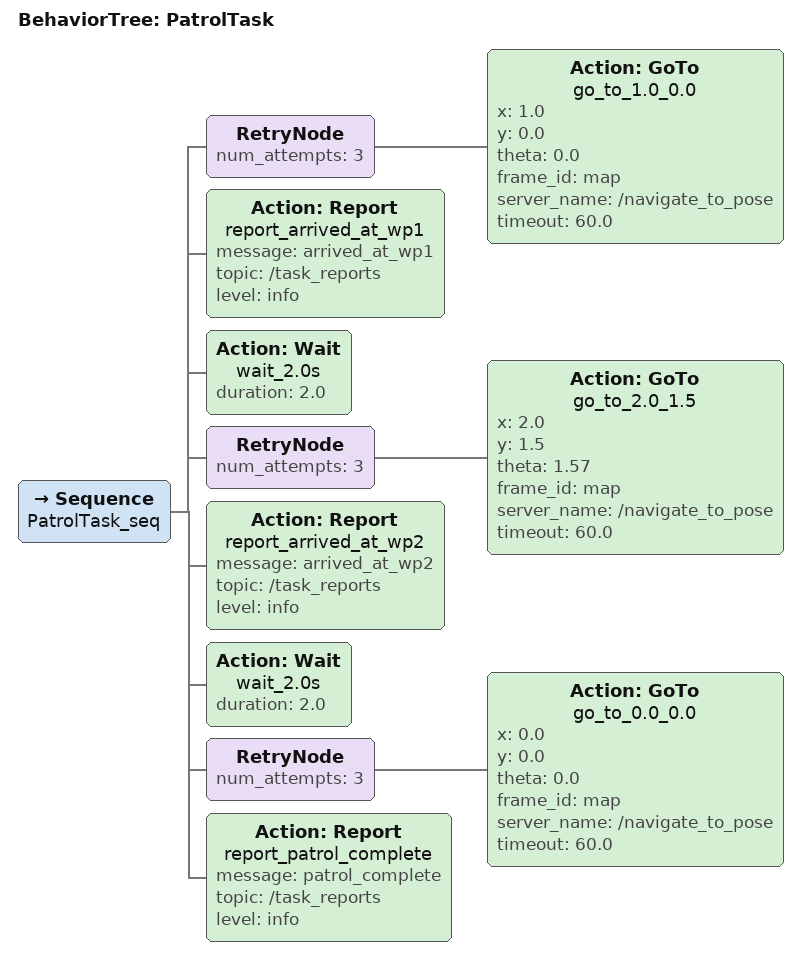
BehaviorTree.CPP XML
<?xml version="1.0" encoding="UTF-8"?>
<root BTCPP_format="4">
    <BehaviorTree ID="PatrolTask">
        <Sequence name="PatrolTask_seq">
            <RetryNode num_attempts="3">
                <Action ID="GoTo" name="go_to_1.0_0.0" x="1.0" y="0.0" theta="0.0" frame_id="map" server_name="/navigate_to_pose" timeout="60.0" />
            </RetryNode>
            <Action ID="Report" name="report_arrived_at_wp1" message="arrived_at_wp1" topic="/task_reports" level="info" />
            <Action ID="Wait" name="wait_2.0s" duration="2.0" />
            <RetryNode num_attempts="3">
                <Action ID="GoTo" name="go_to_2.0_1.5" x="2.0" y="1.5" theta="1.57" frame_id="map" server_name="/navigate_to_pose" timeout="60.0" />
            </RetryNode>
            <Action ID="Report" name="report_arrived_at_wp2" message="arrived_at_wp2" topic="/task_reports" level="info" />
            <Action ID="Wait" name="wait_2.0s" duration="2.0" />
            <RetryNode num_attempts="3">
                <Action ID="GoTo" name="go_to_0.0_0.0" x="0.0" y="0.0" theta="0.0" frame_id="map" server_name="/navigate_to_pose" timeout="60.0" />
            </RetryNode>
            <Action ID="Report" name="report_patrol_complete" message="patrol_complete" topic="/task_reports" level="info" />
        </Sequence>
    </BehaviorTree>
</root>
